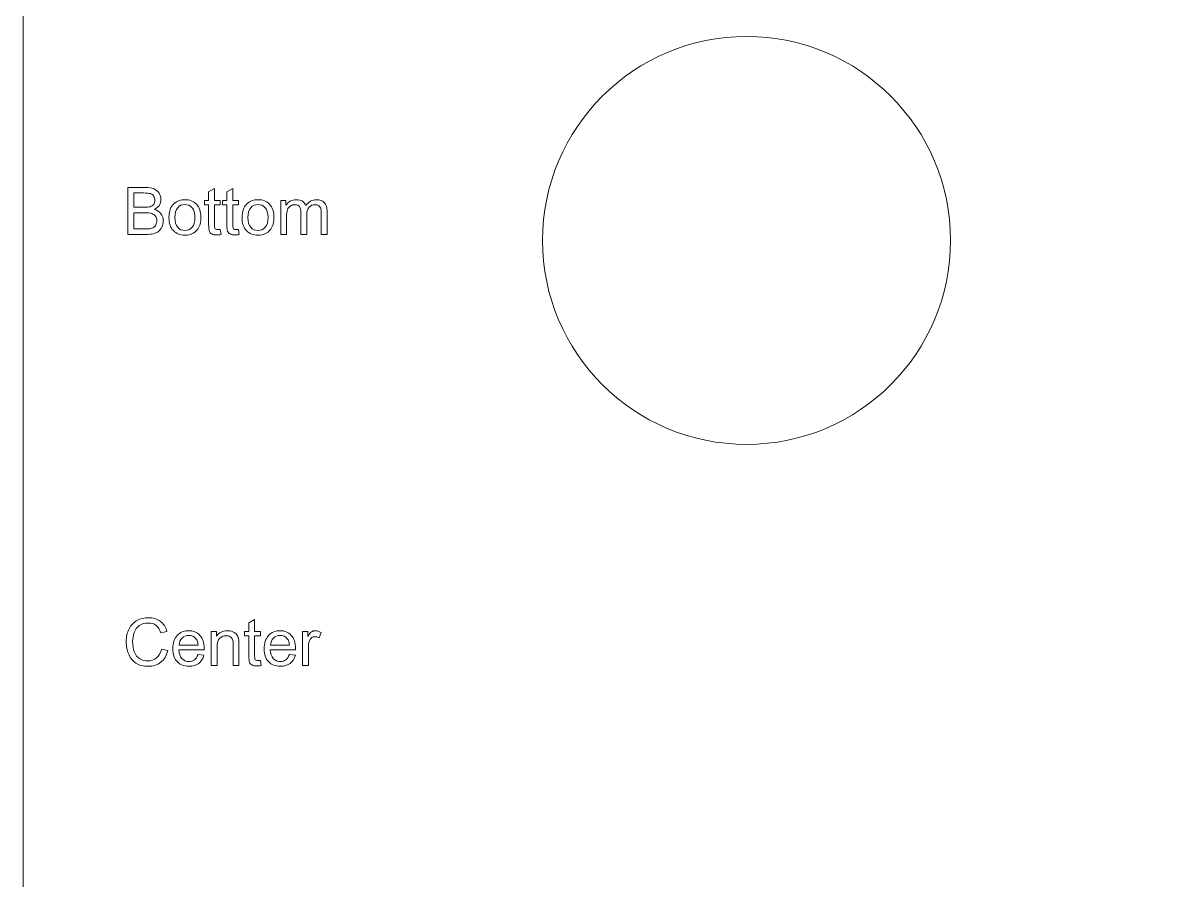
# Model space of a CAD drawing. Header units: millimetres. Extents: x -287 to 263, y -684 to 226.
# Drawn here: x -269.5 to -103, y -480 to -356.5 of the extents above; entities that cross this region are included whole.
import ezdxf

# ---------------------------------------------------------------- set-up
doc = ezdxf.new("R2010")
doc.units = ezdxf.units.MM
doc.header["$MEASUREMENT"] = 0
doc.layers.add('Layer 1', color=7, linetype='Continuous')

msp = doc.modelspace()

# ---------------------------------------------------------------- linework, layer by layer
at = {"layer": 'Layer 1', "lineweight": 9}
for points, knots in [([(-269.4627, -312.8832), (-269.4627, -312.8832), (87.7603, -312.8832), (87.7603, -312.8832), (87.7603, -312.8832), (87.7603, -312.8832), (87.7603, -561.3221), (87.7603, -561.3221), (87.7603, -561.3221), (87.7603, -561.3221), (-269.4627, -561.3221), (-269.4627, -561.3221), (-269.4627, -561.3221), (-269.4627, -561.3221), (-269.4627, -312.8832), (-269.4627, -312.8832)], [0, 0, 0, 0, 0.2, 0.2, 0.2, 0.2, 0.4, 0.4, 0.4, 0.4, 0.6, 0.6, 0.6, 0.6, 1, 1, 1, 1]), ([(-194.5925, -387.851), (-194.5925, -371.6132), (-181.4292, -358.45), (-165.1914, -358.45), (-165.1914, -358.45), (-148.9535, -358.45), (-135.7903, -371.6132), (-135.7903, -387.8511), (-135.7903, -387.8511), (-135.7903, -404.0889), (-148.9536, -417.2521), (-165.1914, -417.2521), (-165.1914, -417.2521), (-181.4293, -417.2521), (-194.5925, -404.0888), (-194.5925, -387.851)], [0, 0, 0, 0, 0.2, 0.2, 0.2, 0.2, 0.4, 0.4, 0.4, 0.4, 0.6, 0.6, 0.6, 0.6, 1, 1, 1, 1]), ([(-254.3822, -387.001), (-254.3822, -387.001), (-254.3822, -380.218), (-254.3822, -380.218), (-254.3822, -380.218), (-254.3822, -380.218), (-251.837, -380.218), (-251.837, -380.218), (-251.837, -380.218), (-251.3191, -380.218), (-250.9039, -380.2859), (-250.5897, -380.4232), (-250.5897, -380.4232), (-250.2771, -380.5606), (-250.0323, -380.7722), (-249.8555, -381.058), (-249.8555, -381.058), (-249.6771, -381.3422), (-249.5886, -381.6406), (-249.5886, -381.9532), (-249.5886, -381.9532), (-249.5886, -382.2421), (-249.6676, -382.5153), (-249.8239, -382.7711), (-249.8239, -382.7711), (-249.9802, -383.0269), (-250.2171, -383.2337), (-250.5344, -383.3916), (-250.5344, -383.3916), (-250.1239, -383.5116), (-249.8081, -383.7169), (-249.5886, -384.0074), (-249.5886, -384.0074), (-249.3676, -384.2963), (-249.2571, -384.6389), (-249.2571, -385.0337), (-249.2571, -385.0337), (-249.2571, -385.3526), (-249.325, -385.6479), (-249.4592, -385.921), (-249.4592, -385.921), (-249.5934, -386.1942), (-249.7592, -386.4042), (-249.9565, -386.5526), (-249.9565, -386.5526), (-250.1539, -386.6994), (-250.4018, -386.8115), (-250.6986, -386.8873), (-250.6986, -386.8873), (-250.997, -386.9631), (-251.3618, -387.001), (-251.7944, -387.001), (-251.7944, -387.001), (-251.7944, -387.001), (-254.3822, -387.001), (-254.3822, -387.001)], [0, 0, 0, 0, 0.06666667, 0.06666667, 0.06666667, 0.06666667, 0.13333333, 0.13333333, 0.13333333, 0.13333333, 0.2, 0.2, 0.2, 0.2, 0.26666667, 0.26666667, 0.26666667, 0.26666667, 0.33333333, 0.33333333, 0.33333333, 0.33333333, 0.4, 0.4, 0.4, 0.4, 0.46666667, 0.46666667, 0.46666667, 0.46666667, 0.53333333, 0.53333333, 0.53333333, 0.53333333, 0.6, 0.6, 0.6, 0.6, 0.66666667, 0.66666667, 0.66666667, 0.66666667, 0.73333333, 0.73333333, 0.73333333, 0.73333333, 0.8, 0.8, 0.8, 0.8, 0.86666667, 0.86666667, 0.86666667, 0.86666667, 1, 1, 1, 1]), ([(-253.4823, -383.0695), (-253.4823, -383.0695), (-252.0154, -383.0695), (-252.0154, -383.0695), (-252.0154, -383.0695), (-251.6176, -383.0695), (-251.3318, -383.0427), (-251.1597, -382.9906), (-251.1597, -382.9906), (-250.9307, -382.9227), (-250.7586, -382.809), (-250.6434, -382.6511), (-250.6434, -382.6511), (-250.5281, -382.4932), (-250.4697, -382.2958), (-250.4697, -382.0574), (-250.4697, -382.0574), (-250.4697, -381.8316), (-250.5234, -381.6327), (-250.6323, -381.4622), (-250.6323, -381.4622), (-250.7397, -381.2901), (-250.8944, -381.1716), (-251.0949, -381.1085), (-251.0949, -381.1085), (-251.2955, -381.0453), (-251.6397, -381.0137), (-252.126, -381.0137), (-252.126, -381.0137), (-252.126, -381.0137), (-253.4823, -381.0137), (-253.4823, -381.0137), (-253.4823, -381.0137), (-253.4823, -381.0137), (-253.4823, -383.0695), (-253.4823, -383.0695)], [0, 0, 0, 0, 0.1, 0.1, 0.1, 0.1, 0.2, 0.2, 0.2, 0.2, 0.3, 0.3, 0.3, 0.3, 0.4, 0.4, 0.4, 0.4, 0.5, 0.5, 0.5, 0.5, 0.6, 0.6, 0.6, 0.6, 0.7, 0.7, 0.7, 0.7, 0.8, 0.8, 0.8, 0.8, 1, 1, 1, 1]), ([(-241.0515, -386.2573), (-241.0515, -386.2573), (-240.9378, -386.9931), (-240.9378, -386.9931), (-240.9378, -386.9931), (-241.1715, -387.0421), (-241.3815, -387.0673), (-241.5647, -387.0673), (-241.5647, -387.0673), (-241.8662, -387.0673), (-242.0999, -387.0199), (-242.2673, -386.9236), (-242.2673, -386.9236), (-242.4331, -386.8273), (-242.5499, -386.7026), (-242.6178, -386.5463), (-242.6178, -386.5463), (-242.6857, -386.39), (-242.7188, -386.0615), (-242.7188, -385.561), (-242.7188, -385.561), (-242.7188, -385.561), (-242.7188, -382.7285), (-242.7188, -382.7285), (-242.7188, -382.7285), (-242.7188, -382.7285), (-243.3346, -382.7285), (-243.3346, -382.7285), (-243.3346, -382.7285), (-243.3346, -382.7285), (-243.3346, -382.0843), (-243.3346, -382.0843), (-243.3346, -382.0843), (-243.3346, -382.0843), (-242.7188, -382.0843), (-242.7188, -382.0843), (-242.7188, -382.0843), (-242.7188, -382.0843), (-242.7188, -380.8685), (-242.7188, -380.8685), (-242.7188, -380.8685), (-242.7188, -380.8685), (-241.8852, -380.368), (-241.8852, -380.368), (-241.8852, -380.368), (-241.8852, -380.368), (-241.8852, -382.0843), (-241.8852, -382.0843), (-241.8852, -382.0843), (-241.8852, -382.0843), (-241.0515, -382.0843), (-241.0515, -382.0843), (-241.0515, -382.0843), (-241.0515, -382.0843), (-241.0515, -382.7285), (-241.0515, -382.7285), (-241.0515, -382.7285), (-241.0515, -382.7285), (-241.8852, -382.7285), (-241.8852, -382.7285), (-241.8852, -382.7285), (-241.8852, -382.7285), (-241.8852, -385.6084), (-241.8852, -385.6084), (-241.8852, -385.6084), (-241.8852, -385.8468), (-241.871, -386), (-241.841, -386.0679), (-241.841, -386.0679), (-241.8125, -386.1358), (-241.7652, -386.1894), (-241.6989, -386.2305), (-241.6989, -386.2305), (-241.6326, -386.27), (-241.5378, -386.2905), (-241.4147, -386.2905), (-241.4147, -386.2905), (-241.3231, -386.2905), (-241.2015, -386.2794), (-241.0515, -386.2573)], [0, 0, 0, 0, 0.04761905, 0.04761905, 0.04761905, 0.04761905, 0.0952381, 0.0952381, 0.0952381, 0.0952381, 0.14285714, 0.14285714, 0.14285714, 0.14285714, 0.19047619, 0.19047619, 0.19047619, 0.19047619, 0.23809524, 0.23809524, 0.23809524, 0.23809524, 0.28571429, 0.28571429, 0.28571429, 0.28571429, 0.33333333, 0.33333333, 0.33333333, 0.33333333, 0.38095238, 0.38095238, 0.38095238, 0.38095238, 0.42857143, 0.42857143, 0.42857143, 0.42857143, 0.47619048, 0.47619048, 0.47619048, 0.47619048, 0.52380952, 0.52380952, 0.52380952, 0.52380952, 0.57142857, 0.57142857, 0.57142857, 0.57142857, 0.61904762, 0.61904762, 0.61904762, 0.61904762, 0.66666667, 0.66666667, 0.66666667, 0.66666667, 0.71428571, 0.71428571, 0.71428571, 0.71428571, 0.76190476, 0.76190476, 0.76190476, 0.76190476, 0.80952381, 0.80952381, 0.80952381, 0.80952381, 0.85714286, 0.85714286, 0.85714286, 0.85714286, 0.9047619, 0.9047619, 0.9047619, 0.9047619, 1, 1, 1, 1]), ([(-238.4194, -386.2573), (-238.4194, -386.2573), (-238.3057, -386.9931), (-238.3057, -386.9931), (-238.3057, -386.9931), (-238.5394, -387.0421), (-238.7494, -387.0673), (-238.9326, -387.0673), (-238.9326, -387.0673), (-239.2341, -387.0673), (-239.4678, -387.0199), (-239.6352, -386.9236), (-239.6352, -386.9236), (-239.801, -386.8273), (-239.9178, -386.7026), (-239.9857, -386.5463), (-239.9857, -386.5463), (-240.0536, -386.39), (-240.0867, -386.0615), (-240.0867, -385.561), (-240.0867, -385.561), (-240.0867, -385.561), (-240.0867, -382.7285), (-240.0867, -382.7285), (-240.0867, -382.7285), (-240.0867, -382.7285), (-240.7025, -382.7285), (-240.7025, -382.7285), (-240.7025, -382.7285), (-240.7025, -382.7285), (-240.7025, -382.0843), (-240.7025, -382.0843), (-240.7025, -382.0843), (-240.7025, -382.0843), (-240.0867, -382.0843), (-240.0867, -382.0843), (-240.0867, -382.0843), (-240.0867, -382.0843), (-240.0867, -380.8685), (-240.0867, -380.8685), (-240.0867, -380.8685), (-240.0867, -380.8685), (-239.2531, -380.368), (-239.2531, -380.368), (-239.2531, -380.368), (-239.2531, -380.368), (-239.2531, -382.0843), (-239.2531, -382.0843), (-239.2531, -382.0843), (-239.2531, -382.0843), (-238.4194, -382.0843), (-238.4194, -382.0843), (-238.4194, -382.0843), (-238.4194, -382.0843), (-238.4194, -382.7285), (-238.4194, -382.7285), (-238.4194, -382.7285), (-238.4194, -382.7285), (-239.2531, -382.7285), (-239.2531, -382.7285), (-239.2531, -382.7285), (-239.2531, -382.7285), (-239.2531, -385.6084), (-239.2531, -385.6084), (-239.2531, -385.6084), (-239.2531, -385.8468), (-239.2389, -386), (-239.2089, -386.0679), (-239.2089, -386.0679), (-239.1804, -386.1358), (-239.1331, -386.1894), (-239.0668, -386.2305), (-239.0668, -386.2305), (-239.0005, -386.27), (-238.9057, -386.2905), (-238.7826, -386.2905), (-238.7826, -386.2905), (-238.691, -386.2905), (-238.5694, -386.2794), (-238.4194, -386.2573)], [0, 0, 0, 0, 0.04761905, 0.04761905, 0.04761905, 0.04761905, 0.0952381, 0.0952381, 0.0952381, 0.0952381, 0.14285714, 0.14285714, 0.14285714, 0.14285714, 0.19047619, 0.19047619, 0.19047619, 0.19047619, 0.23809524, 0.23809524, 0.23809524, 0.23809524, 0.28571429, 0.28571429, 0.28571429, 0.28571429, 0.33333333, 0.33333333, 0.33333333, 0.33333333, 0.38095238, 0.38095238, 0.38095238, 0.38095238, 0.42857143, 0.42857143, 0.42857143, 0.42857143, 0.47619048, 0.47619048, 0.47619048, 0.47619048, 0.52380952, 0.52380952, 0.52380952, 0.52380952, 0.57142857, 0.57142857, 0.57142857, 0.57142857, 0.61904762, 0.61904762, 0.61904762, 0.61904762, 0.66666667, 0.66666667, 0.66666667, 0.66666667, 0.71428571, 0.71428571, 0.71428571, 0.71428571, 0.76190476, 0.76190476, 0.76190476, 0.76190476, 0.80952381, 0.80952381, 0.80952381, 0.80952381, 0.85714286, 0.85714286, 0.85714286, 0.85714286, 0.9047619, 0.9047619, 0.9047619, 0.9047619, 1, 1, 1, 1]), ([(-248.4424, -384.5426), (-248.4424, -383.6347), (-248.1897, -382.9621), (-247.6829, -382.5248), (-247.6829, -382.5248), (-247.2613, -382.1616), (-246.745, -381.98), (-246.1372, -381.98), (-246.1372, -381.98), (-245.463, -381.98), (-244.9103, -382.2011), (-244.4809, -382.6432), (-244.4809, -382.6432), (-244.053, -383.0837), (-243.8383, -383.6947), (-243.8383, -384.4732), (-243.8383, -384.4732), (-243.8383, -385.1047), (-243.933, -385.6005), (-244.1225, -385.9621), (-244.1225, -385.9621), (-244.3119, -386.3236), (-244.5882, -386.6047), (-244.9514, -386.8052), (-244.9514, -386.8052), (-245.313, -387.0057), (-245.7093, -387.1052), (-246.1372, -387.1052), (-246.1372, -387.1052), (-246.8256, -387.1052), (-247.3813, -386.8857), (-247.8061, -386.4452), (-247.8061, -386.4452), (-248.2308, -386.0047), (-248.4424, -385.37), (-248.4424, -384.5426)], [0, 0, 0, 0, 0.1, 0.1, 0.1, 0.1, 0.2, 0.2, 0.2, 0.2, 0.3, 0.3, 0.3, 0.3, 0.4, 0.4, 0.4, 0.4, 0.5, 0.5, 0.5, 0.5, 0.6, 0.6, 0.6, 0.6, 0.7, 0.7, 0.7, 0.7, 0.8, 0.8, 0.8, 0.8, 1, 1, 1, 1]), ([(-247.5898, -384.5442), (-247.5898, -385.1726), (-247.4524, -385.6431), (-247.1777, -385.9542), (-247.1777, -385.9542), (-246.9014, -386.2668), (-246.5556, -386.4231), (-246.1372, -386.4231), (-246.1372, -386.4231), (-245.7235, -386.4231), (-245.3793, -386.2668), (-245.103, -385.9526), (-245.103, -385.9526), (-244.8282, -385.6384), (-244.6909, -385.16), (-244.6909, -384.5174), (-244.6909, -384.5174), (-244.6909, -383.9111), (-244.8298, -383.4516), (-245.1061, -383.1405), (-245.1061, -383.1405), (-245.3824, -382.8279), (-245.7266, -382.6716), (-246.1372, -382.6716), (-246.1372, -382.6716), (-246.5556, -382.6716), (-246.9014, -382.8263), (-247.1777, -383.1374), (-247.1777, -383.1374), (-247.4524, -383.4484), (-247.5898, -383.9174), (-247.5898, -384.5442)], [0, 0, 0, 0, 0.11111111, 0.11111111, 0.11111111, 0.11111111, 0.22222222, 0.22222222, 0.22222222, 0.22222222, 0.33333333, 0.33333333, 0.33333333, 0.33333333, 0.44444444, 0.44444444, 0.44444444, 0.44444444, 0.55555556, 0.55555556, 0.55555556, 0.55555556, 0.66666667, 0.66666667, 0.66666667, 0.66666667, 0.77777778, 0.77777778, 0.77777778, 0.77777778, 1, 1, 1, 1]), ([(-237.9094, -384.5426), (-237.9094, -383.6347), (-237.6567, -382.9621), (-237.1499, -382.5248), (-237.1499, -382.5248), (-236.7283, -382.1616), (-236.212, -381.98), (-235.6042, -381.98), (-235.6042, -381.98), (-234.93, -381.98), (-234.3773, -382.2011), (-233.9479, -382.6432), (-233.9479, -382.6432), (-233.52, -383.0837), (-233.3053, -383.6947), (-233.3053, -384.4732), (-233.3053, -384.4732), (-233.3053, -385.1047), (-233.4, -385.6005), (-233.5895, -385.9621), (-233.5895, -385.9621), (-233.7789, -386.3236), (-234.0552, -386.6047), (-234.4184, -386.8052), (-234.4184, -386.8052), (-234.78, -387.0057), (-235.1763, -387.1052), (-235.6042, -387.1052), (-235.6042, -387.1052), (-236.2926, -387.1052), (-236.8483, -386.8857), (-237.2731, -386.4452), (-237.2731, -386.4452), (-237.6978, -386.0047), (-237.9094, -385.37), (-237.9094, -384.5426)], [0, 0, 0, 0, 0.1, 0.1, 0.1, 0.1, 0.2, 0.2, 0.2, 0.2, 0.3, 0.3, 0.3, 0.3, 0.4, 0.4, 0.4, 0.4, 0.5, 0.5, 0.5, 0.5, 0.6, 0.6, 0.6, 0.6, 0.7, 0.7, 0.7, 0.7, 0.8, 0.8, 0.8, 0.8, 1, 1, 1, 1]), ([(-237.0568, -384.5442), (-237.0568, -385.1726), (-236.9194, -385.6431), (-236.6447, -385.9542), (-236.6447, -385.9542), (-236.3684, -386.2668), (-236.0226, -386.4231), (-235.6042, -386.4231), (-235.6042, -386.4231), (-235.1905, -386.4231), (-234.8463, -386.2668), (-234.57, -385.9526), (-234.57, -385.9526), (-234.2952, -385.6384), (-234.1579, -385.16), (-234.1579, -384.5174), (-234.1579, -384.5174), (-234.1579, -383.9111), (-234.2968, -383.4516), (-234.5731, -383.1405), (-234.5731, -383.1405), (-234.8494, -382.8279), (-235.1936, -382.6716), (-235.6042, -382.6716), (-235.6042, -382.6716), (-236.0226, -382.6716), (-236.3684, -382.8263), (-236.6447, -383.1374), (-236.6447, -383.1374), (-236.9194, -383.4484), (-237.0568, -383.9174), (-237.0568, -384.5442)], [0, 0, 0, 0, 0.11111111, 0.11111111, 0.11111111, 0.11111111, 0.22222222, 0.22222222, 0.22222222, 0.22222222, 0.33333333, 0.33333333, 0.33333333, 0.33333333, 0.44444444, 0.44444444, 0.44444444, 0.44444444, 0.55555556, 0.55555556, 0.55555556, 0.55555556, 0.66666667, 0.66666667, 0.66666667, 0.66666667, 0.77777778, 0.77777778, 0.77777778, 0.77777778, 1, 1, 1, 1]), ([(-232.3279, -387.001), (-232.3279, -387.001), (-232.3279, -382.0843), (-232.3279, -382.0843), (-232.3279, -382.0843), (-232.3279, -382.0843), (-231.5795, -382.0843), (-231.5795, -382.0843), (-231.5795, -382.0843), (-231.5795, -382.0843), (-231.5795, -382.779), (-231.5795, -382.779), (-231.5795, -382.779), (-231.4264, -382.539), (-231.2211, -382.3448), (-230.9653, -382.1995), (-230.9653, -382.1995), (-230.7096, -382.0527), (-230.419, -381.98), (-230.0922, -381.98), (-230.0922, -381.98), (-229.7291, -381.98), (-229.4306, -382.0558), (-229.1985, -382.2058), (-229.1985, -382.2058), (-228.9664, -382.3574), (-228.8022, -382.5674), (-228.7075, -382.839), (-228.7075, -382.839), (-228.3159, -382.2658), (-227.8091, -381.98), (-227.1838, -381.98), (-227.1838, -381.98), (-226.6944, -381.98), (-226.317, -382.1143), (-226.0549, -382.3842), (-226.0549, -382.3842), (-225.7912, -382.6542), (-225.6586, -383.0695), (-225.6586, -383.63), (-225.6586, -383.63), (-225.6586, -383.63), (-225.6586, -387.001), (-225.6586, -387.001), (-225.6586, -387.001), (-225.6586, -387.001), (-226.4923, -387.001), (-226.4923, -387.001), (-226.4923, -387.001), (-226.4923, -387.001), (-226.4923, -383.9063), (-226.4923, -383.9063), (-226.4923, -383.9063), (-226.4923, -383.5748), (-226.5207, -383.3348), (-226.5744, -383.1879), (-226.5744, -383.1879), (-226.6281, -383.0411), (-226.726, -382.9242), (-226.8696, -382.8342), (-226.8696, -382.8342), (-227.0117, -382.7442), (-227.1791, -382.7), (-227.3702, -382.7), (-227.3702, -382.7), (-227.7175, -382.7), (-228.0049, -382.8153), (-228.2338, -383.0442), (-228.2338, -383.0442), (-228.4628, -383.2748), (-228.5764, -383.6426), (-228.5764, -384.1479), (-228.5764, -384.1479), (-228.5764, -384.1479), (-228.5764, -387.001), (-228.5764, -387.001), (-228.5764, -387.001), (-228.5764, -387.001), (-229.4101, -387.001), (-229.4101, -387.001), (-229.4101, -387.001), (-229.4101, -387.001), (-229.4101, -383.81), (-229.4101, -383.81), (-229.4101, -383.81), (-229.4101, -383.4405), (-229.478, -383.1627), (-229.6138, -382.9779), (-229.6138, -382.9779), (-229.7496, -382.7932), (-229.9722, -382.7), (-230.2801, -382.7), (-230.2801, -382.7), (-230.5138, -382.7), (-230.7301, -382.7616), (-230.929, -382.8848), (-230.929, -382.8848), (-231.128, -383.0079), (-231.2717, -383.1879), (-231.3617, -383.4263), (-231.3617, -383.4263), (-231.4501, -383.6632), (-231.4943, -384.0058), (-231.4943, -384.4526), (-231.4943, -384.4526), (-231.4943, -384.4526), (-231.4943, -387.001), (-231.4943, -387.001), (-231.4943, -387.001), (-231.4943, -387.001), (-232.3279, -387.001), (-232.3279, -387.001)], [0, 0, 0, 0, 0.03448276, 0.03448276, 0.03448276, 0.03448276, 0.06896552, 0.06896552, 0.06896552, 0.06896552, 0.10344828, 0.10344828, 0.10344828, 0.10344828, 0.13793103, 0.13793103, 0.13793103, 0.13793103, 0.17241379, 0.17241379, 0.17241379, 0.17241379, 0.20689655, 0.20689655, 0.20689655, 0.20689655, 0.24137931, 0.24137931, 0.24137931, 0.24137931, 0.27586207, 0.27586207, 0.27586207, 0.27586207, 0.31034483, 0.31034483, 0.31034483, 0.31034483, 0.34482759, 0.34482759, 0.34482759, 0.34482759, 0.37931034, 0.37931034, 0.37931034, 0.37931034, 0.4137931, 0.4137931, 0.4137931, 0.4137931, 0.44827586, 0.44827586, 0.44827586, 0.44827586, 0.48275862, 0.48275862, 0.48275862, 0.48275862, 0.51724138, 0.51724138, 0.51724138, 0.51724138, 0.55172414, 0.55172414, 0.55172414, 0.55172414, 0.5862069, 0.5862069, 0.5862069, 0.5862069, 0.62068966, 0.62068966, 0.62068966, 0.62068966, 0.65517241, 0.65517241, 0.65517241, 0.65517241, 0.68965517, 0.68965517, 0.68965517, 0.68965517, 0.72413793, 0.72413793, 0.72413793, 0.72413793, 0.75862069, 0.75862069, 0.75862069, 0.75862069, 0.79310345, 0.79310345, 0.79310345, 0.79310345, 0.82758621, 0.82758621, 0.82758621, 0.82758621, 0.86206897, 0.86206897, 0.86206897, 0.86206897, 0.89655172, 0.89655172, 0.89655172, 0.89655172, 0.93103448, 0.93103448, 0.93103448, 0.93103448, 1, 1, 1, 1]), ([(-253.4823, -386.2052), (-253.4823, -386.2052), (-251.7928, -386.2052), (-251.7928, -386.2052), (-251.7928, -386.2052), (-251.5023, -386.2052), (-251.2986, -386.1942), (-251.1802, -386.1721), (-251.1802, -386.1721), (-250.9749, -386.1358), (-250.8013, -386.0742), (-250.6623, -385.9873), (-250.6623, -385.9873), (-250.5234, -385.9005), (-250.4097, -385.7742), (-250.3197, -385.6084), (-250.3197, -385.6084), (-250.2297, -385.4426), (-250.1855, -385.2516), (-250.1855, -385.0352), (-250.1855, -385.0352), (-250.1855, -384.781), (-250.2502, -384.5616), (-250.3813, -384.3737), (-250.3813, -384.3737), (-250.5107, -384.1858), (-250.6907, -384.0547), (-250.9212, -383.979), (-250.9212, -383.979), (-251.1502, -383.9032), (-251.4818, -383.8653), (-251.9128, -383.8653), (-251.9128, -383.8653), (-251.9128, -383.8653), (-253.4823, -383.8653), (-253.4823, -383.8653), (-253.4823, -383.8653), (-253.4823, -383.8653), (-253.4823, -386.2052), (-253.4823, -386.2052)], [0, 0, 0, 0, 0.09090909, 0.09090909, 0.09090909, 0.09090909, 0.18181818, 0.18181818, 0.18181818, 0.18181818, 0.27272727, 0.27272727, 0.27272727, 0.27272727, 0.36363636, 0.36363636, 0.36363636, 0.36363636, 0.45454545, 0.45454545, 0.45454545, 0.45454545, 0.54545455, 0.54545455, 0.54545455, 0.54545455, 0.63636364, 0.63636364, 0.63636364, 0.63636364, 0.72727273, 0.72727273, 0.72727273, 0.72727273, 0.81818182, 0.81818182, 0.81818182, 0.81818182, 1, 1, 1, 1]), ([(-249.5129, -446.7509), (-249.5129, -446.7509), (-248.6129, -446.9782), (-248.6129, -446.9782), (-248.6129, -446.9782), (-248.8008, -447.7156), (-249.1387, -448.2761), (-249.6265, -448.6629), (-249.6265, -448.6629), (-250.1144, -449.0498), (-250.7113, -449.244), (-251.417, -449.244), (-251.417, -449.244), (-252.1465, -449.244), (-252.7402, -449.0956), (-253.198, -448.7971), (-253.198, -448.7971), (-253.6559, -448.5003), (-254.0033, -448.0693), (-254.2417, -447.5056), (-254.2417, -447.5056), (-254.4801, -446.9403), (-254.6001, -446.3356), (-254.6001, -445.6883), (-254.6001, -445.6883), (-254.6001, -444.9825), (-254.4659, -444.3667), (-254.1959, -443.8409), (-254.1959, -443.8409), (-253.9259, -443.3151), (-253.5423, -442.9157), (-253.0449, -442.6425), (-253.0449, -442.6425), (-252.5475, -442.3694), (-251.9996, -442.2336), (-251.4028, -442.2336), (-251.4028, -442.2336), (-250.7239, -442.2336), (-250.1539, -442.4057), (-249.6929, -442.7515), (-249.6929, -442.7515), (-249.2302, -443.0973), (-248.9081, -443.582), (-248.7266, -444.2072), (-248.7266, -444.2072), (-248.7266, -444.2072), (-249.6076, -444.4157), (-249.6076, -444.4157), (-249.6076, -444.4157), (-249.7639, -443.923), (-249.9928, -443.563), (-250.2913, -443.3388), (-250.2913, -443.3388), (-250.5897, -443.113), (-250.9655, -443.0009), (-251.4186, -443.0009), (-251.4186, -443.0009), (-251.9381, -443.0009), (-252.3739, -443.1257), (-252.7228, -443.3751), (-252.7228, -443.3751), (-253.0717, -443.6246), (-253.318, -443.9609), (-253.4586, -444.3809), (-253.4586, -444.3809), (-253.6007, -444.8025), (-253.6717, -445.2367), (-253.6717, -445.6835), (-253.6717, -445.6835), (-253.6717, -446.2598), (-253.588, -446.7635), (-253.4207, -447.193), (-253.4207, -447.193), (-253.2533, -447.624), (-252.9928, -447.9445), (-252.6391, -448.1577), (-252.6391, -448.1577), (-252.2854, -448.3708), (-251.9033, -448.4766), (-251.4912, -448.4766), (-251.4912, -448.4766), (-250.9891, -448.4766), (-250.566, -448.3314), (-250.2186, -448.0424), (-250.2186, -448.0424), (-249.8713, -447.7519), (-249.636, -447.3224), (-249.5129, -446.7509)], [0, 0, 0, 0, 0.04347826, 0.04347826, 0.04347826, 0.04347826, 0.08695652, 0.08695652, 0.08695652, 0.08695652, 0.13043478, 0.13043478, 0.13043478, 0.13043478, 0.17391304, 0.17391304, 0.17391304, 0.17391304, 0.2173913, 0.2173913, 0.2173913, 0.2173913, 0.26086957, 0.26086957, 0.26086957, 0.26086957, 0.30434783, 0.30434783, 0.30434783, 0.30434783, 0.34782609, 0.34782609, 0.34782609, 0.34782609, 0.39130435, 0.39130435, 0.39130435, 0.39130435, 0.43478261, 0.43478261, 0.43478261, 0.43478261, 0.47826087, 0.47826087, 0.47826087, 0.47826087, 0.52173913, 0.52173913, 0.52173913, 0.52173913, 0.56521739, 0.56521739, 0.56521739, 0.56521739, 0.60869565, 0.60869565, 0.60869565, 0.60869565, 0.65217391, 0.65217391, 0.65217391, 0.65217391, 0.69565217, 0.69565217, 0.69565217, 0.69565217, 0.73913043, 0.73913043, 0.73913043, 0.73913043, 0.7826087, 0.7826087, 0.7826087, 0.7826087, 0.82608696, 0.82608696, 0.82608696, 0.82608696, 0.86956522, 0.86956522, 0.86956522, 0.86956522, 0.91304348, 0.91304348, 0.91304348, 0.91304348, 1, 1, 1, 1]), ([(-235.2601, -448.3866), (-235.2601, -448.3866), (-235.1464, -449.1224), (-235.1464, -449.1224), (-235.1464, -449.1224), (-235.3801, -449.1714), (-235.5901, -449.1966), (-235.7733, -449.1966), (-235.7733, -449.1966), (-236.0748, -449.1966), (-236.3085, -449.1492), (-236.4759, -449.0529), (-236.4759, -449.0529), (-236.6417, -448.9566), (-236.7585, -448.8319), (-236.8264, -448.6756), (-236.8264, -448.6756), (-236.8943, -448.5193), (-236.9274, -448.1908), (-236.9274, -447.6903), (-236.9274, -447.6903), (-236.9274, -447.6903), (-236.9274, -444.8578), (-236.9274, -444.8578), (-236.9274, -444.8578), (-236.9274, -444.8578), (-237.5432, -444.8578), (-237.5432, -444.8578), (-237.5432, -444.8578), (-237.5432, -444.8578), (-237.5432, -444.2136), (-237.5432, -444.2136), (-237.5432, -444.2136), (-237.5432, -444.2136), (-236.9274, -444.2136), (-236.9274, -444.2136), (-236.9274, -444.2136), (-236.9274, -444.2136), (-236.9274, -442.9978), (-236.9274, -442.9978), (-236.9274, -442.9978), (-236.9274, -442.9978), (-236.0938, -442.4973), (-236.0938, -442.4973), (-236.0938, -442.4973), (-236.0938, -442.4973), (-236.0938, -444.2136), (-236.0938, -444.2136), (-236.0938, -444.2136), (-236.0938, -444.2136), (-235.2601, -444.2136), (-235.2601, -444.2136), (-235.2601, -444.2136), (-235.2601, -444.2136), (-235.2601, -444.8578), (-235.2601, -444.8578), (-235.2601, -444.8578), (-235.2601, -444.8578), (-236.0938, -444.8578), (-236.0938, -444.8578), (-236.0938, -444.8578), (-236.0938, -444.8578), (-236.0938, -447.7377), (-236.0938, -447.7377), (-236.0938, -447.7377), (-236.0938, -447.9761), (-236.0796, -448.1293), (-236.0496, -448.1972), (-236.0496, -448.1972), (-236.0211, -448.2651), (-235.9738, -448.3187), (-235.9075, -448.3598), (-235.9075, -448.3598), (-235.8412, -448.3993), (-235.7464, -448.4198), (-235.6233, -448.4198), (-235.6233, -448.4198), (-235.5317, -448.4198), (-235.4101, -448.4087), (-235.2601, -448.3866)], [0, 0, 0, 0, 0.04761905, 0.04761905, 0.04761905, 0.04761905, 0.0952381, 0.0952381, 0.0952381, 0.0952381, 0.14285714, 0.14285714, 0.14285714, 0.14285714, 0.19047619, 0.19047619, 0.19047619, 0.19047619, 0.23809524, 0.23809524, 0.23809524, 0.23809524, 0.28571429, 0.28571429, 0.28571429, 0.28571429, 0.33333333, 0.33333333, 0.33333333, 0.33333333, 0.38095238, 0.38095238, 0.38095238, 0.38095238, 0.42857143, 0.42857143, 0.42857143, 0.42857143, 0.47619048, 0.47619048, 0.47619048, 0.47619048, 0.52380952, 0.52380952, 0.52380952, 0.52380952, 0.57142857, 0.57142857, 0.57142857, 0.57142857, 0.61904762, 0.61904762, 0.61904762, 0.61904762, 0.66666667, 0.66666667, 0.66666667, 0.66666667, 0.71428571, 0.71428571, 0.71428571, 0.71428571, 0.76190476, 0.76190476, 0.76190476, 0.76190476, 0.80952381, 0.80952381, 0.80952381, 0.80952381, 0.85714286, 0.85714286, 0.85714286, 0.85714286, 0.9047619, 0.9047619, 0.9047619, 0.9047619, 1, 1, 1, 1]), ([(-244.2535, -447.5388), (-244.2535, -447.5388), (-243.3914, -447.6524), (-243.3914, -447.6524), (-243.3914, -447.6524), (-243.5256, -448.153), (-243.7767, -448.5429), (-244.143, -448.8193), (-244.143, -448.8193), (-244.5093, -449.0956), (-244.9767, -449.2345), (-245.5467, -449.2345), (-245.5467, -449.2345), (-246.2635, -449.2345), (-246.8319, -449.0135), (-247.2519, -448.5714), (-247.2519, -448.5714), (-247.6719, -448.1308), (-247.8819, -447.5103), (-247.8819, -446.713), (-247.8819, -446.713), (-247.8819, -445.8888), (-247.6703, -445.2477), (-247.2456, -444.793), (-247.2456, -444.793), (-246.8208, -444.3367), (-246.2698, -444.1093), (-245.5925, -444.1093), (-245.5925, -444.1093), (-244.9372, -444.1093), (-244.4019, -444.332), (-243.9867, -444.7788), (-243.9867, -444.7788), (-243.5714, -445.2256), (-243.363, -445.854), (-243.363, -446.664), (-243.363, -446.664), (-243.363, -446.713), (-243.3646, -446.7872), (-243.3678, -446.8851), (-243.3678, -446.8851), (-243.3678, -446.8851), (-247.0293, -446.8851), (-247.0293, -446.8851), (-247.0293, -446.8851), (-246.9977, -447.4235), (-246.8461, -447.8372), (-246.5714, -448.123), (-246.5714, -448.123), (-246.2982, -448.4087), (-245.9556, -448.5524), (-245.5467, -448.5524), (-245.5467, -448.5524), (-245.2419, -448.5524), (-244.9814, -448.4719), (-244.7667, -448.3108), (-244.7667, -448.3108), (-244.5504, -448.1498), (-244.3798, -447.8924), (-244.2535, -447.5388)], [0, 0, 0, 0, 0.0625, 0.0625, 0.0625, 0.0625, 0.125, 0.125, 0.125, 0.125, 0.1875, 0.1875, 0.1875, 0.1875, 0.25, 0.25, 0.25, 0.25, 0.3125, 0.3125, 0.3125, 0.3125, 0.375, 0.375, 0.375, 0.375, 0.4375, 0.4375, 0.4375, 0.4375, 0.5, 0.5, 0.5, 0.5, 0.5625, 0.5625, 0.5625, 0.5625, 0.625, 0.625, 0.625, 0.625, 0.6875, 0.6875, 0.6875, 0.6875, 0.75, 0.75, 0.75, 0.75, 0.8125, 0.8125, 0.8125, 0.8125, 0.875, 0.875, 0.875, 0.875, 1, 1, 1, 1]), ([(-242.3383, -449.1303), (-242.3383, -449.1303), (-242.3383, -444.2136), (-242.3383, -444.2136), (-242.3383, -444.2136), (-242.3383, -444.2136), (-241.5899, -444.2136), (-241.5899, -444.2136), (-241.5899, -444.2136), (-241.5899, -444.2136), (-241.5899, -444.9114), (-241.5899, -444.9114), (-241.5899, -444.9114), (-241.2299, -444.3762), (-240.7089, -444.1093), (-240.0284, -444.1093), (-240.0284, -444.1093), (-239.7316, -444.1093), (-239.46, -444.163), (-239.2121, -444.2688), (-239.2121, -444.2688), (-238.9642, -444.3746), (-238.7779, -444.5151), (-238.6547, -444.6872), (-238.6547, -444.6872), (-238.5316, -444.8593), (-238.4447, -445.0646), (-238.3958, -445.3014), (-238.3958, -445.3014), (-238.3658, -445.4562), (-238.35, -445.7262), (-238.35, -446.1114), (-238.35, -446.1114), (-238.35, -446.1114), (-238.35, -449.1303), (-238.35, -449.1303), (-238.35, -449.1303), (-238.35, -449.1303), (-239.1837, -449.1303), (-239.1837, -449.1303), (-239.1837, -449.1303), (-239.1837, -449.1303), (-239.1837, -446.143), (-239.1837, -446.143), (-239.1837, -446.143), (-239.1837, -445.8035), (-239.2153, -445.5493), (-239.28, -445.382), (-239.28, -445.382), (-239.3447, -445.2146), (-239.46, -445.0804), (-239.6242, -444.9793), (-239.6242, -444.9793), (-239.7884, -444.8799), (-239.9826, -444.8293), (-240.2037, -444.8293), (-240.2037, -444.8293), (-240.5573, -444.8293), (-240.8621, -444.9414), (-241.1194, -445.1672), (-241.1194, -445.1672), (-241.3768, -445.3914), (-241.5047, -445.8193), (-241.5047, -446.4477), (-241.5047, -446.4477), (-241.5047, -446.4477), (-241.5047, -449.1303), (-241.5047, -449.1303), (-241.5047, -449.1303), (-241.5047, -449.1303), (-242.3383, -449.1303), (-242.3383, -449.1303)], [0, 0, 0, 0, 0.05263158, 0.05263158, 0.05263158, 0.05263158, 0.10526316, 0.10526316, 0.10526316, 0.10526316, 0.15789474, 0.15789474, 0.15789474, 0.15789474, 0.21052632, 0.21052632, 0.21052632, 0.21052632, 0.26315789, 0.26315789, 0.26315789, 0.26315789, 0.31578947, 0.31578947, 0.31578947, 0.31578947, 0.36842105, 0.36842105, 0.36842105, 0.36842105, 0.42105263, 0.42105263, 0.42105263, 0.42105263, 0.47368421, 0.47368421, 0.47368421, 0.47368421, 0.52631579, 0.52631579, 0.52631579, 0.52631579, 0.57894737, 0.57894737, 0.57894737, 0.57894737, 0.63157895, 0.63157895, 0.63157895, 0.63157895, 0.68421053, 0.68421053, 0.68421053, 0.68421053, 0.73684211, 0.73684211, 0.73684211, 0.73684211, 0.78947368, 0.78947368, 0.78947368, 0.78947368, 0.84210526, 0.84210526, 0.84210526, 0.84210526, 0.89473684, 0.89473684, 0.89473684, 0.89473684, 1, 1, 1, 1]), ([(-231.0838, -447.5388), (-231.0838, -447.5388), (-230.2217, -447.6524), (-230.2217, -447.6524), (-230.2217, -447.6524), (-230.3559, -448.153), (-230.607, -448.5429), (-230.9733, -448.8193), (-230.9733, -448.8193), (-231.3396, -449.0956), (-231.807, -449.2345), (-232.377, -449.2345), (-232.377, -449.2345), (-233.0938, -449.2345), (-233.6622, -449.0135), (-234.0822, -448.5714), (-234.0822, -448.5714), (-234.5022, -448.1308), (-234.7122, -447.5103), (-234.7122, -446.713), (-234.7122, -446.713), (-234.7122, -445.8888), (-234.5006, -445.2477), (-234.0759, -444.793), (-234.0759, -444.793), (-233.6511, -444.3367), (-233.1001, -444.1093), (-232.4228, -444.1093), (-232.4228, -444.1093), (-231.7675, -444.1093), (-231.2322, -444.332), (-230.817, -444.7788), (-230.817, -444.7788), (-230.4017, -445.2256), (-230.1933, -445.854), (-230.1933, -446.664), (-230.1933, -446.664), (-230.1933, -446.713), (-230.1949, -446.7872), (-230.1981, -446.8851), (-230.1981, -446.8851), (-230.1981, -446.8851), (-233.8596, -446.8851), (-233.8596, -446.8851), (-233.8596, -446.8851), (-233.828, -447.4235), (-233.6764, -447.8372), (-233.4017, -448.123), (-233.4017, -448.123), (-233.1285, -448.4087), (-232.7859, -448.5524), (-232.377, -448.5524), (-232.377, -448.5524), (-232.0722, -448.5524), (-231.8117, -448.4719), (-231.597, -448.3108), (-231.597, -448.3108), (-231.3807, -448.1498), (-231.2101, -447.8924), (-231.0838, -447.5388)], [0, 0, 0, 0, 0.0625, 0.0625, 0.0625, 0.0625, 0.125, 0.125, 0.125, 0.125, 0.1875, 0.1875, 0.1875, 0.1875, 0.25, 0.25, 0.25, 0.25, 0.3125, 0.3125, 0.3125, 0.3125, 0.375, 0.375, 0.375, 0.375, 0.4375, 0.4375, 0.4375, 0.4375, 0.5, 0.5, 0.5, 0.5, 0.5625, 0.5625, 0.5625, 0.5625, 0.625, 0.625, 0.625, 0.625, 0.6875, 0.6875, 0.6875, 0.6875, 0.75, 0.75, 0.75, 0.75, 0.8125, 0.8125, 0.8125, 0.8125, 0.875, 0.875, 0.875, 0.875, 1, 1, 1, 1]), ([(-229.1781, -449.1303), (-229.1781, -449.1303), (-229.1781, -444.2136), (-229.1781, -444.2136), (-229.1781, -444.2136), (-229.1781, -444.2136), (-228.4297, -444.2136), (-228.4297, -444.2136), (-228.4297, -444.2136), (-228.4297, -444.2136), (-228.4297, -444.9667), (-228.4297, -444.9667), (-228.4297, -444.9667), (-228.2387, -444.6178), (-228.0618, -444.3872), (-227.8992, -444.2767), (-227.8992, -444.2767), (-227.7366, -444.1646), (-227.5582, -444.1093), (-227.3639, -444.1093), (-227.3639, -444.1093), (-227.0829, -444.1093), (-226.7971, -444.1978), (-226.5066, -444.373), (-226.5066, -444.373), (-226.5066, -444.373), (-226.8034, -445.142), (-226.8034, -445.142), (-226.8034, -445.142), (-227.0055, -445.0283), (-227.2076, -444.9714), (-227.4097, -444.9714), (-227.4097, -444.9714), (-227.5913, -444.9714), (-227.7539, -445.0267), (-227.8976, -445.1356), (-227.8976, -445.1356), (-228.0413, -445.2446), (-228.1439, -445.3962), (-228.2055, -445.5904), (-228.2055, -445.5904), (-228.2987, -445.8856), (-228.3445, -446.2093), (-228.3445, -446.5614), (-228.3445, -446.5614), (-228.3445, -446.5614), (-228.3445, -449.1303), (-228.3445, -449.1303), (-228.3445, -449.1303), (-228.3445, -449.1303), (-229.1781, -449.1303), (-229.1781, -449.1303)], [0, 0, 0, 0, 0.07142857, 0.07142857, 0.07142857, 0.07142857, 0.14285714, 0.14285714, 0.14285714, 0.14285714, 0.21428571, 0.21428571, 0.21428571, 0.21428571, 0.28571429, 0.28571429, 0.28571429, 0.28571429, 0.35714286, 0.35714286, 0.35714286, 0.35714286, 0.42857143, 0.42857143, 0.42857143, 0.42857143, 0.5, 0.5, 0.5, 0.5, 0.57142857, 0.57142857, 0.57142857, 0.57142857, 0.64285714, 0.64285714, 0.64285714, 0.64285714, 0.71428571, 0.71428571, 0.71428571, 0.71428571, 0.78571429, 0.78571429, 0.78571429, 0.78571429, 0.85714286, 0.85714286, 0.85714286, 0.85714286, 1, 1, 1, 1]), ([(-246.9819, -446.203), (-246.9819, -446.203), (-244.2441, -446.203), (-244.2441, -446.203), (-244.2441, -446.203), (-244.2804, -445.7893), (-244.3862, -445.4798), (-244.5583, -445.273), (-244.5583, -445.273), (-244.8219, -444.9525), (-245.1661, -444.7914), (-245.5877, -444.7914), (-245.5877, -444.7914), (-245.9698, -444.7914), (-246.2903, -444.9193), (-246.5509, -445.1751), (-246.5509, -445.1751), (-246.8098, -445.4309), (-246.9535, -445.7735), (-246.9819, -446.203)], [0, 0, 0, 0, 0.16666667, 0.16666667, 0.16666667, 0.16666667, 0.33333333, 0.33333333, 0.33333333, 0.33333333, 0.5, 0.5, 0.5, 0.5, 0.66666667, 0.66666667, 0.66666667, 0.66666667, 1, 1, 1, 1]), ([(-233.8122, -446.203), (-233.8122, -446.203), (-231.0744, -446.203), (-231.0744, -446.203), (-231.0744, -446.203), (-231.1107, -445.7893), (-231.2165, -445.4798), (-231.3886, -445.273), (-231.3886, -445.273), (-231.6522, -444.9525), (-231.9964, -444.7914), (-232.418, -444.7914), (-232.418, -444.7914), (-232.8001, -444.7914), (-233.1206, -444.9193), (-233.3812, -445.1751), (-233.3812, -445.1751), (-233.6401, -445.4309), (-233.7838, -445.7735), (-233.8122, -446.203)], [0, 0, 0, 0, 0.16666667, 0.16666667, 0.16666667, 0.16666667, 0.33333333, 0.33333333, 0.33333333, 0.33333333, 0.5, 0.5, 0.5, 0.5, 0.66666667, 0.66666667, 0.66666667, 0.66666667, 1, 1, 1, 1])]:
    msp.add_open_spline(points, degree=3, knots=knots, dxfattribs=at)

doc.saveas('drawing.dxf')
